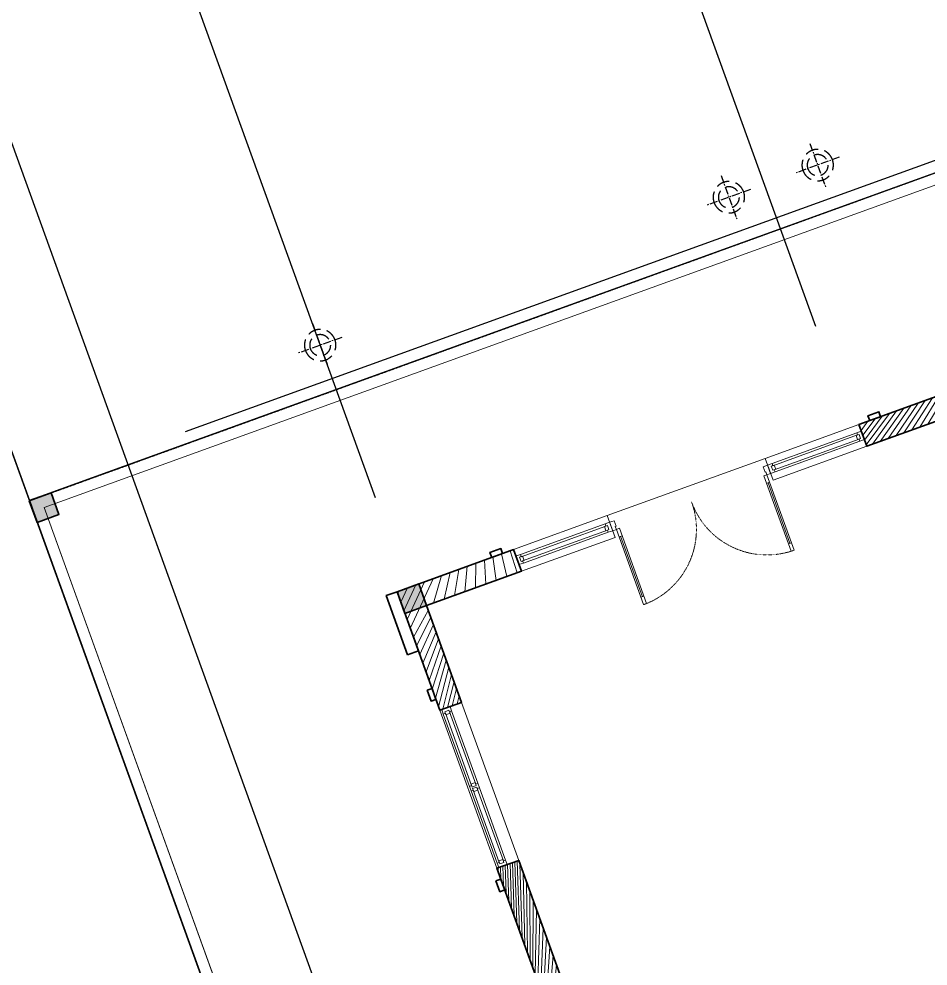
# Model space of a CAD drawing. Header units: millimetres. Extents: x 403824132 to 733479728, y 1974822364 to 2151530530.
# Drawn here: x 568526254 to 568534945, y 2063045710 to 2063054759 of the extents above; entities that cross this region are included whole.
import ezdxf

# ---------------------------------------------------------------- set-up
doc = ezdxf.new("R2010")
doc.units = ezdxf.units.MM
for name, pattern in [('CENTER', [3, 1.5, -0.5, 0.5, -0.5]), ('CENTER2', [1.125, 0.75, -0.125, 0.125, -0.125]), ('HIDDEN', [0.75, 0.5, -0.25]), ('HIDDEN2', [0.1875, 0.125, -0.0625]), ('Xref Grid (A1)$0$CENTER2', [1.125, 0.75, -0.125, 0.125, -0.125])]:
    doc.linetypes.add(name, pattern=pattern)
for name, color, linetype, lineweight in [('A-COT VACH', 2, 'Continuous', 35), ('A-CUA', 25, 'Continuous', 5), ('A-HATCH', 251, 'Continuous', 5), ('A-NET THAY', 125, 'Continuous', 18), ('A-TUONG', 255, 'Continuous', 35), ('boDnv', 54, 'Continuous', 25)]:
    doc.layers.add(name, color=color, linetype=linetype, lineweight=lineweight)
for name, color, linetype in [('CDC.01.AXIS', 160, 'CENTER2'), ('ChiaLo', 128, 'CENTER'), ('datOlienke', 42, 'Continuous'), ('LoLK', 6, 'Continuous'), ('ViaHeS', 32, 'Continuous'), ('Xref Grid (A1)$0$01.AXIS', 160, 'Xref Grid (A1)$0$CENTER2')]:
    doc.layers.add(name, color=color, linetype=linetype)
doc.styles.add('rms', font='romans.shx', dxfattribs={"width": 0.7, "bigfont": 'vns.shx'})
doc.linetypes.add('ADL', pattern='A,0.125,-0.15,["++",rms,S=0.5,R=0,X=0,Y=-0.2245],-1.35,1.125', length=2.75)
pattern_1 = [(45.00006109128233, (-291.6388940378092, 680.5833542838227), (-0.03977479885131694, 0.03977471403212445), [])]

# ---------------------------------------------------------------- blocks, each defined once
blk = doc.blocks.new('cot 220')
at = {"layer": 'A-COT VACH'}
h = blk.add_hatch(color=256, dxfattribs=at)
h.dxf.hatch_style = 1
h.paths.add_polyline_path([(110.0000037951395, 109.9999999980937), (-109.9999962048605, 109.9999999980937), (-109.9999962048605, -110.0000000019063), (110.0000037951395, -110.0000000019063)])
blk.add_lwpolyline([(-109.9999962048605, -110.0000000019063), (110.0000037951395, -110.0000000019063), (110.0000037951395, 109.9999999980937), (-109.9999962048605, 109.9999999980937)], close=True, dxfattribs=at)
blk = doc.blocks.new('CI1')
at = {"layer": 'A-NET THAY'}
for points in [[(4.246830940246582e-07, 16331.58016032528), (4.777684807777405e-07, 18331.580044267), (-10999.99999945611, 18331.58004410332), (-10999.99999942258, 2999.688019752037), (-6080.675006716512, -1105.749733135803), (-4.656612873077393e-09, 2.91038304567337e-08), (7.543712854385376e-08, 3049.198829258909)], [(-109.9999995743856, 16331.58016032528), (-109.9999995250255, 18221.58004426537), (-10889.99999945611, 18221.58004410495), (-10889.99999942258, 3051.161024233326), (-6049.712888669223, -988.3154219796997), (-110.0000000018626, 91.80083723028656), (-109.9999999236315, 3049.198829258909)]]:
    blk.add_lwpolyline(points, dxfattribs=at)
at = {"layer": 'A-COT VACH'}
blk.add_blockref('cot 220', (-10890.00000325125, 18221.58004462678), dxfattribs=at)
blk = doc.blocks.new('CUM CONG A10.9.9.1.8')
at = {"layer": 'A-NET THAY', "xscale": 0.001, "yscale": 0.001, "zscale": 0.001}
blk.add_blockref('CI1', (10.99999999953434, -18.3315800440032), dxfattribs=at)
blk = doc.blocks.new('MB CONG KHU A')
at = {"layer": 'LoLK', "rotation": 19.88421774950428}
blk.add_blockref('CUM CONG A10.9.9.1.8', (-49.40195877023507, 1.342730162665248), dxfattribs=at)
blk = doc.blocks.new('A$C758D662A')
at = {"linetype": 'HIDDEN', "ltscale": 500}
for radius in [300, 200]:
    blk.add_circle((2.328306436538696e-10, 0), radius, dxfattribs=at)
at = {"layer": 'CDC.01.AXIS', "ltscale": 200}
for p, q in [((2.328306436538696e-10, 437.2546297444496), (2.328306436538696e-10, -437.2546297444496)), ((437.2546297444496, 0), (-437.2546297444496, 0))]:
    blk.add_line(p, q, dxfattribs=at)
blk = doc.blocks.new('pile Plan')
at = {"xscale": 0.5, "yscale": 0.5, "zscale": 0.5}
for p in [(339.9999999998836, 5039.999999999999), (339.9999999998836, 4139.999999999999), (339.9999999998836, -0.9999999999967955)]:
    blk.add_blockref('A$C758D662A', p, dxfattribs=at)
blk = doc.blocks.new('MBT1 A1')
at = {"layer": 'Xref Grid (A1)$0$01.AXIS', "ltscale": 500}
for p, q in [((0.1100000000558801, -1.085914304327258), (0.1100000000558801, -18.38123720376135)), ((-0.9880202937979519, -12.38999999987151), (6.802616562084292, -12.38999999987151)), ((-1.09465468203531, -16.88999999987152), (6.695982173846932, -16.88999999987152))]:
    blk.add_line(p, q, dxfattribs=at)
at = {"xscale": 0.001, "yscale": 0.001, "zscale": 0.001}
blk.add_blockref('pile Plan', (0.1100000000558801, -16.88999999987152), dxfattribs=at)
blk = doc.blocks.new('*U122')
at = {"layer": 'A-CUA', "color": 32}
for points in [[(60, -40.0000000000291), (45.00000000005821, -40), (45.00000000005821, -18.40746915910089), (0, -18.40746915910089), (0, -40), (0, -40), (0, -81.59253080412093), (0, -81.59253080412093), (0, -103.1850616265758), (45.00000000005821, -103.1850616265758), (45.00000000005821, -81.59253080412093), (60, -81.59253080412093)], [(30, -81.59253080415003), (59.99999999994179, -81.59253080415003), (60, -40.0000000000291), (29.99999999994179, -40.0000000000291)], [(792.5000000302061, -81.59253080415003), (762.5000000302643, -81.59253080415003), (762.5000000302061, -40.0000000000291), (792.5000000302643, -40.0000000000291)], [(822.5000000301766, -81.59253080415003), (807.5000000301475, -81.59253080415003), (807.5000000300893, -40.0000000000291), (822.5000000302057, -40.0000000000291), (822.5000000302057, -18.40746915910089), (777.5000000301479, -18.40746915910089), (777.5000000301188, -40.0000000000291), (792.5000000302643, -40.0000000000291), (792.5000000302061, -81.59253080415003), (777.5000000301479, -81.59253080415003), (777.5000000301479, -103.1850616265758), (822.5000000302057, -103.1850616265758)], [(807.5000000301475, -81.59253080415003), (837.5000000300893, -81.59253080415003), (837.5000000301475, -40.0000000000291), (807.5000000300893, -40.0000000000291)], [(1540.000000060354, -40.0000000000291), (1555.000000060295, -40), (1555.000000060295, -18.40746915910089), (1600.000000060354, -18.40746915910089), (1600.000000060354, -40), (1600.000000060354, -40), (1600.000000060354, -81.59253080412093), (1600.000000060354, -81.59253080412093), (1600.000000060354, -103.1850616265758), (1555.000000060295, -103.1850616265758), (1555.000000060295, -81.59253080412093), (1540.000000060354, -81.59253080412093)], [(1570.000000060354, -81.59253080415003), (1540.000000060412, -81.59253080415003), (1540.000000060354, -40.0000000000291), (1570.000000060412, -40.0000000000291)]]:
    blk.add_lwpolyline(points, close=True, dxfattribs=at)
at = {"layer": 'A-CUA', "color": 37, "lineweight": -2}
for points in [[(45.00000000005821, -18.40746915910089), (777.5000000301479, -18.40746915910089), (777.5000000301479, -40), (45.00000000005821, -40)], [(45.00000000005821, -81.59253080412093), (777.5000000301479, -81.59253080412093), (777.5000000301479, -103.1850616265758), (45.00000000005821, -103.1850616265758)], [(1555.000000060295, -18.40746915910089), (822.5000000302057, -18.40746915910089), (822.5000000302057, -40), (1555.000000060295, -40)], [(1555.000000060295, -81.59253080412093), (822.5000000302057, -81.59253080412093), (822.5000000302057, -103.1850616265758), (1555.000000060295, -103.1850616265758)]]:
    blk.add_lwpolyline(points, close=True, dxfattribs=at)
blk = doc.blocks.new('*U106')
at = {"layer": 'A-CUA', "color": 32}
for points in [[(60, -40.0000000000291), (45.00000000005821, -40), (45.00000000005821, -18.40746915910089), (0, -18.40746915910089), (0, -40), (0, -40), (0, -81.59253080412093), (0, -81.59253080412093), (0, -103.1850616265759), (45.00000000005821, -103.1850616265759), (45.00000000005821, -81.59253080412093), (60, -81.59253080412093)], [(30, -81.59253080415003), (59.99999999994179, -81.59253080415003), (60, -40.0000000000291), (29.99999999994179, -40.0000000000291)], [(890.0000000001146, -40.0000000000291), (905.0000000000564, -40), (905.0000000000564, -18.40746915910089), (950.0000000001146, -18.40746915910089), (950.0000000001146, -40), (950.0000000001146, -40), (950.0000000001146, -81.59253080412093), (950.0000000001146, -81.59253080412093), (950.0000000001146, -103.1850616265759), (905.0000000000564, -103.1850616265759), (905.0000000000564, -81.59253080412093), (890.0000000001146, -81.59253080412093)], [(920.0000000001146, -81.59253080415003), (890.0000000001728, -81.59253080415003), (890.0000000001146, -40.0000000000291), (920.0000000001728, -40.0000000000291)]]:
    blk.add_lwpolyline(points, close=True, dxfattribs=at)
at = {"layer": 'A-CUA', "color": 37, "lineweight": -2}
for points in [[(45.00000000005821, -18.40746915910089), (905.0000000000564, -18.40746915910089), (905.0000000000564, -40), (45.00000000005821, -40)], [(45.00000000005821, -81.59253080412093), (905.0000000000564, -81.59253080412093), (905.0000000000564, -103.1850616265759), (45.00000000005821, -103.1850616265759)]]:
    blk.add_lwpolyline(points, close=True, dxfattribs=at)
blk = doc.blocks.new('*U113')
for p, q in [((90.00000000000283, -99.99999999999753), (50.00000000000306, -99.99999999999864)), ((70.00000000000283, -99.99999999999804), (70.000000000026, -916.6666666666671)), ((2043.33333333334, -99.99999999994078), (2083.33333333334, -99.99999999993975)), ((2063.33333333334, -99.99999999994023), (2063.333333333363, -916.6666666666092)), ((90.000000000026, -916.6666666666661), (50.000000000026, -916.6666666666672)), ((2043.333333333364, -916.6666666666094), (2083.333333333363, -916.6666666666085))]:
    blk.add_line(p, q)
for points in [[(-3.275903171773614e-12, 113.0367899566194), (59.99999999999695, 113.0367899566211), (59.99999999999901, 40.00000000000166), (49.99999999999901, 40.00000000000139), (50, 1.412869821137974e-12), (0, 0)], [(50, 1.412869821137974e-12), (90, 2.52042831050403e-12), (90.00000000002882, -1016.666666666667), (50.00000000002905, -1016.666666666668)], [(2083.333333333338, 6.018300336200262e-11), (2043.333333333338, 5.910386658206697e-11), (2043.333333333367, -1016.666666666609), (2083.333333333366, -1016.666666666608)], [(2133.333333333334, 113.0367899566811), (2073.333333333334, 113.0367899566795), (2073.333333333336, 40.00000000005991), (2083.333333333336, 40.00000000006018), (2083.333333333338, 6.018300336200262e-11), (2133.333333333338, 6.156745147371019e-11)]]:
    blk.add_lwpolyline(points, close=True)
at = {"linetype": 'HIDDEN2'}
for centre, radius, start, end in [((49.99999999973099, 4.31796786878278e-10), 1016.666666667347, 270.0000392677531, 1.752157829518597e-12), ((2083.33333333498, 1.833205028855784e-09), 1016.666666668683, 180.0000000000015, 269.9999607322504)]:
    blk.add_arc(centre, radius, start, end, dxfattribs=at)
blk = doc.blocks.new('cum t1 dh i')
at = {"layer": 'A-HATCH'}
h = blk.add_hatch(dxfattribs=at)
h.set_pattern_fill('ANSI31', color=256, scale=0.45, angle=6.109128232594106e-05)
h.set_pattern_definition(pattern_1)
h.paths.add_polyline_path([(4.179999995511025, -2.006776986876503), (4.180000230204314, -2.226776987081394), (3.220000225584954, -2.226778010604903), (3.220001270528883, -3.206778010586277), (3.000001270789653, -3.20677824516315), (2.999999990919605, -2.006778244976886)])
h = blk.add_hatch(dxfattribs=at)
h.set_pattern_fill('ANSI31', color=256, scale=0.45, angle=6.109128232594106e-05)
h.set_pattern_definition(pattern_1)
h.paths.add_polyline_path([(8.880002335878089, -4.197307351394556), (8.880001844838262, -3.736771975527517), (10.07000184478238, -3.73677070660051), (10.07000172743574, -3.626770706730895), (8.880001727491617, -3.626771975657903), (8.88000023481436, -2.226771975751035), (9.330000234767795, -2.226771495887078), (9.330000000074506, -2.006771495915018), (7.679999995511025, -2.006773254950531), (7.680000230204314, -2.226773255155422), (8.770000234711915, -2.226772092981264), (8.770002398639917, -4.256256290944293)])
h = blk.add_hatch(dxfattribs=at)
h.set_pattern_fill('ANSI31', color=256, scale=0.45, angle=6.109128232594106e-05)
h.set_pattern_definition(pattern_1)
h.paths.add_polyline_path([(3.000002976739779, -4.806778245023452), (3.220002976711839, -4.806778010446578), (3.220006569987163, -8.176777894375846), (3.000006570015103, -8.17677812895272)])
at = {"layer": 'A-NET THAY'}
blk.add_line((5.129999995464459, -2.006775973946787), (6.729999995557591, -2.006774267880246), dxfattribs=at)
for points in [[(5.129999995464459, -2.006775973946787), (4.179999995511025, -2.006776986876503), (4.180000230204314, -2.226776987081394), (5.130000230157748, -2.226775974151678)], [(6.729999995557591, -2.006774267880246), (7.679999995511025, -2.006773254950531), (7.680000230204314, -2.226773255155422), (6.73000023025088, -2.226774268085137)], [(3.000002976739779, -4.806778245023452), (3.220002976479009, -4.806778010446578), (3.220001270528883, -3.206778010586277), (3.000001270789653, -3.20677824516315)]]:
    blk.add_lwpolyline(points, close=True, dxfattribs=at)
at = {"layer": 'A-TUONG'}
blk.add_line((3.000002976739779, -4.806778245023452), (3.220002976711839, -4.806778010446578), dxfattribs=at)
for points in [[(3.960000023478642, -2.006776989554055), (3.959999970160425, -1.956776989507489), (4.06999997026287, -1.956776872160845), (4.070000023581088, -2.006776988157071)], [(7.78999999538064, -2.00677278987132), (7.789999942062423, -1.956772789824754), (7.899999942164868, -1.95677267247811), (7.899999995483086, -2.006772788474336)], [(2.890000630868599, -2.606778246234171), (3.000000630738214, -2.606778128887527), (2.999999990919605, -2.006778129027225), (2.88999999104999, -2.006778246373869)], [(4.179999995511025, -2.006776986876503), (4.180000230204314, -2.226776987081394), (3.220000225584954, -2.226778010604903), (3.220001270528883, -3.206778010586277), (3.000001270789653, -3.20677824516315), (2.999999990919605, -2.006778244976886)], [(8.880002335878089, -4.197307351394556), (8.880001844838262, -3.736771975527517), (10.07000184478238, -3.73677070660051), (10.07000172743574, -3.626770706730895), (8.880001727491617, -3.626771975657903), (8.88000023481436, -2.226771975751035), (9.330000234767795, -2.226771495887078), (9.330000000074506, -2.006771495915018), (7.679999995511025, -2.006773254950531), (7.680000230204314, -2.226773255155422), (8.770000234711915, -2.226772092981264), (8.770002398639917, -4.256256290944293)], [(2.950001046061516, -2.986778298276477), (3.000001045875251, -2.986778244958259), (3.000001163221896, -3.096778245060705), (2.950001047225669, -3.096778298378922)], [(3.000002976739779, -4.806778245023452), (3.220002976711839, -4.806778010446578), (3.220006569987163, -8.176777894375846), (3.000006570015103, -8.17677812895272)], [(2.950003089150414, -4.916778298444115), (3.00000308919698, -4.916778245125897), (3.000003206543624, -5.026778244995512), (2.950003090547398, -5.026778298313729)]]:
    blk.add_lwpolyline(points, close=True, dxfattribs=at)
at = {"layer": 'A-COT VACH', "xscale": 0.001, "yscale": 0.001, "zscale": 0.001, "rotation": 6.109128234503596e-05}
blk.add_blockref('cot 220', (3.110000104643404, -2.116778011666611), dxfattribs=at)
at = {"layer": 'A-CUA', "yscale": 0.001, "zscale": 0.001}
for name, p, xscale, rotation in [('*U106', (4.180000048130751, -2.055980721721426), 0.001, 6.109128234503596e-05), ('*U106', (7.680000048130751, -2.055976873380132), -0.001, 6.109128234503596e-05), ('*U122', (3.000002976739779, -4.806778245023452), 0.001, 90.00006109128235)]:
    blk.add_blockref(name, p, dxfattribs=dict(at, xscale=xscale, rotation=rotation))
at = {"layer": 'A-CUA', "extrusion": (0, 0, -1), "xscale": -0.0007500000000000003, "yscale": 0.0007500000000000003, "zscale": -0.0007500000000000003, "rotation": 359.9999389087176}
blk.add_blockref('*U113', (-5.130000157980248, -2.159164770157076), dxfattribs=at)
at = {"layer": 'A-NET THAY', "xscale": 0.001, "yscale": 0.001, "zscale": 0.001}
blk.add_blockref('CI1', (10.99999999976717, -18.33158004481811), dxfattribs=at)
blk = doc.blocks.new('NEN I02')
at = {"layer": 'datOlienke'}
blk.add_lwpolyline([(4.10543775325641, 4.919324992923066), (-6.984919309616089e-10, 0), (-122.6637840473559, 4.656612873077393e-10), (-127.9836059629451, 4.989760910626501), (-129.907787705306, 35.01023909030482), (-125.2276096204296, 40.00000000046566), (-7.2738617437426, 40.00000000046566), (-1.37929949676618, 35.08067500730976)], close=True, dxfattribs=at)
at = {"layer": 'LoLK'}
for points in [[(-21.33189202332869, 20), (-21.33189202379435, 4.656612873077393e-10), (-15.33189202426001, 2.328306436538696e-10), (-15.33189202426001, 20)], [(-15.33189202426001, 11), (-15.33189202426001, 4.656612873077393e-10), (0, 0), (4.10543775325641, 4.919324992923066), (2.999688020208851, 11)]]:
    blk.add_lwpolyline(points, close=True, dxfattribs=at)

msp = doc.modelspace()

# ---------------------------------------------------------------- linework, layer by layer
at = {"layer": 'boDnv', "color": 10, "linetype": 'ADL', "ltscale": 0.25, "elevation": 0.2756072640632745}
msp.add_lwpolyline([(568537529.8567454, 2063034599.075875), (568532369.8595116, 2063036473.338747), (568490804.0180552, 2063151396.222727), (568493382.8134313, 2063157389.293407), (568520289.3582267, 2063169117.45652), (568525796.2319331, 2063166747.86984), (568565777.9143255, 2063056204.931555), (568563396.2674775, 2063049648.065207)], close=True, dxfattribs=at)
at = {"layer": 'ChiaLo', "ltscale": 5, "elevation": 0.2756072640632745}
msp.add_lwpolyline([(568526353.8156364, 2063050156.748036), (568564095.2405626, 2063063807.241571)], dxfattribs=at)
at = {"layer": 'datOlienke', "elevation": 0.2756072640632745}
msp.add_lwpolyline([(568537628.6026206, 2063033495.715323), (568531586.01296, 2063035690.561742), (568489725.483182, 2063151428.21166), (568492618.0454851, 2063158150.470622), (568520286.7853106, 2063170210.863225), (568526591.9709976, 2063167497.765955), (568566845.1428186, 2063056204.20295), (568564215.1765419, 2063048963.693136)], close=True, dxfattribs=at)
at = {"layer": 'LoLK', "elevation": 0.2756072640632745}
for points in [[(568543176.9540691, 2063062643.208542), (568524306.2416064, 2063055817.961775), (568526353.8156365, 2063050156.748036), (568545224.5280992, 2063056981.994804)], [(568536732.7074909, 2063053910.633759), (568526353.8156365, 2063050156.748036), (568531586.0129601, 2063035690.561741), (568537628.6026206, 2063033495.715323), (568542988.5853629, 2063036614.134958)]]:
    msp.add_lwpolyline(points, close=True, dxfattribs=at)
at = {"layer": 'ViaHeS', "elevation": 0.2756072640632745}
msp.add_lwpolyline([(568537628.6026206, 2063033495.715323), (568531586.01296, 2063035690.561742), (568489725.483182, 2063151428.21166), (568492618.0454851, 2063158150.470622), (568520286.7853106, 2063170210.863225), (568526591.9709976, 2063167497.765955), (568566845.1428186, 2063056204.20295), (568564215.1765419, 2063048963.693136)], close=True, dxfattribs=at)

# ---------------------------------------------------------------- block references
at = {"layer": 'LoLK', "xscale": -1003.354102868896, "yscale": 1003.354102868896, "zscale": 1003.354102868896, "rotation": 289.8842788556047}
msp.add_blockref('MBT1 A1', (568545224.5317934, 2063056981.996326, 0.2756072640632745), dxfattribs=at)

# ---------------------------------------------------------------- next in the draw order: block references
at = {"layer": 'LoLK', "xscale": 1003.354102868896, "yscale": 1003.354102868896, "zscale": 1003.354102868896, "rotation": 19.88421776432239}
msp.add_blockref('cum t1 dh i', (568526352.9900202, 2063050156.449611, 0.2756072640632745), dxfattribs=at)

# ---------------------------------------------------------------- next in the draw order: block references
at = {"layer": 'LoLK', "xscale": 1003.354102868895, "yscale": 1003.354102868895, "zscale": 1003.354102868895}
msp.add_blockref('MB CONG KHU A', (568575921.4775257, 2063048809.515541, 0.2756072640632745), dxfattribs=at)
at = {"layer": 'LoLK', "xscale": 1003.354102868896, "yscale": 1003.354102868896, "zscale": 1003.354102868896, "rotation": 289.8842788556047}
msp.add_blockref('NEN I02', (568531586.0128727, 2063035690.561897, 0.2756072640632745), dxfattribs=at)

doc.saveas('drawing.dxf')
